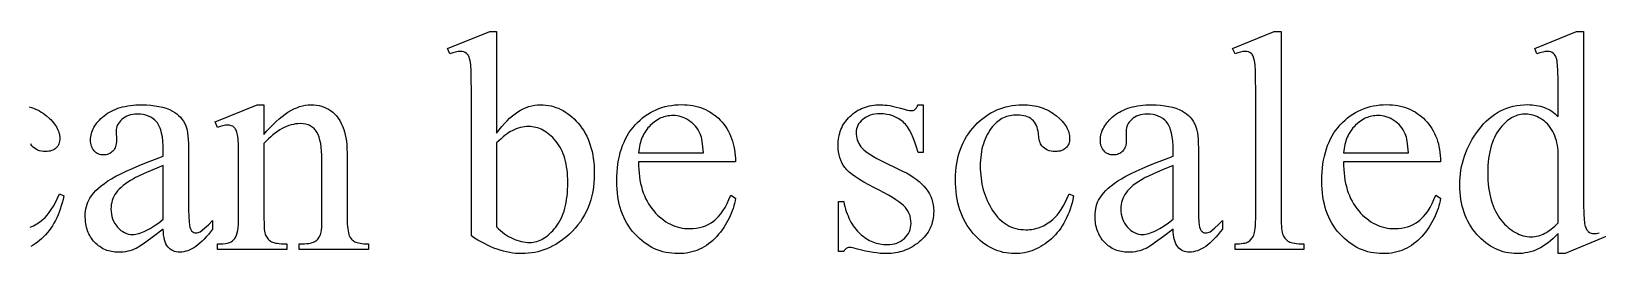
# Model space of a CAD drawing. Extents: x 6 to 600, y -207 to 349.
# Drawn here: x 296.5 to 390.8, y -113.3 to -99.9 of the extents above; entities that cross this region are included whole.
import ezdxf

# ---------------------------------------------------------------- set-up
doc = ezdxf.new("R2010")
doc.units = 0
doc.header["$MEASUREMENT"] = 0
doc.layers.add('TEXT', color=18, linetype='CONTINUOUS')

msp = doc.modelspace()

# ---------------------------------------------------------------- linework, layer by layer
at = {"layer": 'TEXT'}
for points in [[(324.488, -106.03), (324.642, -105.823), (324.798, -105.63), (324.955, -105.45), (325.114, -105.284), (325.274, -105.13), (325.435, -104.991), (325.598, -104.864), (325.763, -104.751), (325.929, -104.651), (326.097, -104.564), (326.266, -104.491), (326.436, -104.431), (326.608, -104.384), (326.782, -104.351), (326.957, -104.331), (327.134, -104.324), (327.295, -104.329), (327.454, -104.342), (327.61, -104.363), (327.763, -104.394), (327.914, -104.433), (328.062, -104.481), (328.208, -104.537), (328.351, -104.602), (328.491, -104.676), (328.629, -104.758), (328.764, -104.849), (328.897, -104.949), (329.027, -105.058), (329.155, -105.175), (329.279, -105.301), (329.402, -105.435), (329.519, -105.577), (329.629, -105.726), (329.731, -105.88), (329.825, -106.042), (329.912, -106.209), (329.992, -106.383), (330.063, -106.563), (330.128, -106.75), (330.184, -106.943), (330.234, -107.142), (330.275, -107.348), (330.309, -107.56), (330.336, -107.779), (330.355, -108.004), (330.366, -108.235), (330.37, -108.473), (330.364, -108.75), (330.346, -109.021), (330.317, -109.285), (330.276, -109.543), (330.224, -109.793), (330.16, -110.036), (330.084, -110.273), (329.996, -110.503), (329.897, -110.726), (329.786, -110.942), (329.664, -111.151), (329.53, -111.354), (329.384, -111.55), (329.226, -111.738), (329.057, -111.92), (328.876, -112.095), (328.715, -112.238), (328.551, -112.372), (328.385, -112.496), (328.217, -112.612), (328.047, -112.718), (327.874, -112.814), (327.699, -112.902), (327.521, -112.98), (327.341, -113.049), (327.159, -113.109), (326.975, -113.16), (326.788, -113.202), (326.599, -113.234), (326.408, -113.257), (326.215, -113.271), (326.019, -113.275), (325.834, -113.271), (325.648, -113.259), (325.462, -113.238), (325.275, -113.209), (325.088, -113.171), (324.899, -113.125), (324.71, -113.071), (324.521, -113.008), (324.33, -112.937), (324.138, -112.858), (323.946, -112.77), (323.752, -112.674), (323.557, -112.569), (323.362, -112.457), (323.165, -112.336), (322.967, -112.206), (322.967, -103.458), (322.963, -102.808), (322.95, -102.296), (322.928, -101.923), (322.914, -101.788), (322.898, -101.688), (322.859, -101.535), (322.835, -101.469), (322.81, -101.409), (322.781, -101.356), (322.75, -101.309), (322.717, -101.27), (322.682, -101.236), (322.603, -101.184), (322.516, -101.146), (322.419, -101.124), (322.313, -101.116), (322.176, -101.126), (322.022, -101.153), (321.853, -101.199), (321.668, -101.264), (321.539, -100.941), (324.074, -99.909), (324.488, -99.909)], [(371.723, -99.909), (371.723, -111.109), (371.73, -111.472), (371.739, -111.628), (371.752, -111.768), (371.768, -111.891), (371.788, -111.997), (371.811, -112.087), (371.838, -112.16), (371.869, -112.223), (371.904, -112.281), (371.942, -112.336), (371.984, -112.387), (372.031, -112.434), (372.081, -112.477), (372.135, -112.516), (372.193, -112.552), (372.259, -112.583), (372.339, -112.61), (372.431, -112.633), (372.536, -112.652), (372.655, -112.667), (372.786, -112.677), (373.087, -112.685), (373.087, -113.017), (368.948, -113.017), (368.948, -112.685), (369.216, -112.678), (369.332, -112.669), (369.437, -112.655), (369.53, -112.639), (369.612, -112.618), (369.682, -112.594), (369.741, -112.566), (369.793, -112.533), (369.841, -112.496), (369.887, -112.454), (369.93, -112.407), (369.97, -112.355), (370.007, -112.298), (370.041, -112.236), (370.073, -112.169), (370.101, -112.092), (370.125, -111.999), (370.146, -111.89), (370.163, -111.766), (370.176, -111.625), (370.185, -111.469), (370.193, -111.109), (370.193, -103.439), (370.189, -102.794), (370.177, -102.286), (370.156, -101.916), (370.143, -101.782), (370.128, -101.683), (370.091, -101.533), (370.044, -101.408), (370.017, -101.355), (369.987, -101.309), (369.955, -101.269), (369.921, -101.236), (369.844, -101.184), (369.758, -101.146), (369.662, -101.124), (369.557, -101.116), (369.429, -101.126), (369.285, -101.153), (369.124, -101.199), (368.948, -101.264), (368.791, -100.941), (371.308, -99.909)], [(304.42, -111.8), (303.831, -112.25), (303.362, -112.593), (303.174, -112.725), (303.015, -112.831), (302.887, -112.909), (302.789, -112.962), (302.663, -113.016), (302.536, -113.063), (302.406, -113.102), (302.275, -113.135), (302.141, -113.16), (302.006, -113.178), (301.868, -113.189), (301.728, -113.192), (301.62, -113.19), (301.514, -113.183), (301.411, -113.171), (301.31, -113.155), (301.211, -113.134), (301.115, -113.108), (301.021, -113.078), (300.93, -113.043), (300.841, -113.003), (300.754, -112.958), (300.67, -112.909), (300.589, -112.855), (300.509, -112.797), (300.432, -112.734), (300.358, -112.666), (300.286, -112.593), (300.217, -112.517), (300.153, -112.437), (300.093, -112.355), (300.038, -112.27), (299.987, -112.182), (299.94, -112.091), (299.898, -111.997), (299.861, -111.9), (299.827, -111.8), (299.799, -111.697), (299.774, -111.591), (299.754, -111.482), (299.739, -111.37), (299.728, -111.255), (299.719, -111.017), (299.723, -110.865), (299.736, -110.718), (299.758, -110.577), (299.788, -110.441), (299.827, -110.31), (299.874, -110.184), (299.931, -110.063), (299.995, -109.948), (300.099, -109.792), (300.219, -109.639), (300.357, -109.488), (300.513, -109.339), (300.686, -109.193), (300.876, -109.049), (301.084, -108.907), (301.309, -108.768), (301.562, -108.626), (301.854, -108.476), (302.185, -108.319), (302.555, -108.155), (302.963, -107.983), (303.41, -107.803), (303.896, -107.616), (304.42, -107.422), (304.42, -107.09), (304.414, -106.787), (304.395, -106.508), (304.364, -106.254), (304.32, -106.025), (304.264, -105.821), (304.231, -105.728), (304.195, -105.641), (304.155, -105.561), (304.113, -105.487), (304.068, -105.419), (304.019, -105.357), (303.913, -105.247), (303.796, -105.151), (303.667, -105.07), (303.527, -105.004), (303.376, -104.953), (303.213, -104.916), (303.039, -104.894), (302.853, -104.887), (302.712, -104.892), (302.578, -104.906), (302.451, -104.931), (302.332, -104.965), (302.221, -105.009), (302.117, -105.063), (302.02, -105.127), (301.931, -105.2), (301.849, -105.28), (301.778, -105.363), (301.718, -105.448), (301.669, -105.537), (301.63, -105.628), (301.603, -105.722), (301.586, -105.819), (301.581, -105.919), (301.599, -106.454), (301.596, -106.557), (301.586, -106.654), (301.569, -106.745), (301.545, -106.829), (301.515, -106.908), (301.478, -106.981), (301.434, -107.048), (301.383, -107.108), (301.326, -107.162), (301.266, -107.209), (301.201, -107.249), (301.133, -107.281), (301.06, -107.306), (300.983, -107.324), (300.901, -107.335), (300.816, -107.339), (300.732, -107.335), (300.653, -107.324), (300.578, -107.305), (300.506, -107.279), (300.438, -107.245), (300.374, -107.204), (300.314, -107.155), (300.258, -107.099), (300.207, -107.036), (300.163, -106.968), (300.126, -106.895), (300.096, -106.816), (300.072, -106.731), (300.055, -106.641), (300.045, -106.546), (300.041, -106.445), (300.045, -106.346), (300.054, -106.248), (300.07, -106.152), (300.092, -106.056), (300.121, -105.962), (300.156, -105.868), (300.197, -105.776), (300.244, -105.684), (300.298, -105.594), (300.358, -105.504), (300.425, -105.416), (300.498, -105.328), (300.577, -105.242), (300.663, -105.156), (300.754, -105.072), (300.853, -104.988), (300.957, -104.908), (301.066, -104.833), (301.18, -104.763), (301.299, -104.698), (301.424, -104.638), (301.553, -104.584), (301.688, -104.534), (301.828, -104.49), (301.972, -104.451), (302.122, -104.418), (302.277, -104.389), (302.438, -104.366), (302.603, -104.348), (302.773, -104.335), (302.949, -104.327), (303.13, -104.324), (303.404, -104.33), (303.667, -104.348), (303.916, -104.378), (304.153, -104.419), (304.377, -104.472), (304.588, -104.537), (304.787, -104.614), (304.973, -104.702), (305.105, -104.779), (305.227, -104.865), (305.341, -104.962), (305.446, -105.069), (305.541, -105.186), (305.628, -105.312), (305.706, -105.449), (305.775, -105.597), (305.814, -105.709), (305.848, -105.847), (305.876, -106.01), (305.9, -106.2), (305.918, -106.416), (305.931, -106.658), (305.939, -106.925), (305.941, -107.219), (305.941, -110.086), (305.944, -110.631), (305.953, -111.059), (305.967, -111.371), (305.987, -111.565), (306.014, -111.69), (306.048, -111.792), (306.09, -111.872), (306.114, -111.904), (306.139, -111.929), (306.194, -111.97), (306.253, -111.999), (306.317, -112.016), (306.384, -112.022), (306.455, -112.018), (306.522, -112.006), (306.584, -111.985), (306.642, -111.957), (306.761, -111.87), (306.925, -111.729), (307.134, -111.534), (307.388, -111.284), (307.388, -111.8), (307.26, -111.968), (307.132, -112.124), (307.005, -112.27), (306.878, -112.405), (306.752, -112.53), (306.627, -112.643), (306.503, -112.746), (306.379, -112.837), (306.256, -112.918), (306.134, -112.989), (306.012, -113.048), (305.892, -113.097), (305.772, -113.135), (305.652, -113.162), (305.534, -113.178), (305.416, -113.183), (305.306, -113.178), (305.201, -113.164), (305.103, -113.139), (305.01, -113.105), (304.923, -113.061), (304.842, -113.007), (304.766, -112.943), (304.697, -112.87), (304.634, -112.784), (304.579, -112.685), (304.533, -112.572), (304.494, -112.446), (304.463, -112.305), (304.441, -112.151), (304.427, -111.982)], [(310.477, -106.113), (310.662, -105.896), (310.845, -105.694), (311.028, -105.505), (311.21, -105.33), (311.391, -105.17), (311.57, -105.023), (311.749, -104.89), (311.926, -104.771), (312.102, -104.667), (312.278, -104.576), (312.452, -104.499), (312.625, -104.436), (312.797, -104.387), (312.968, -104.352), (313.138, -104.331), (313.307, -104.324), (313.476, -104.33), (313.64, -104.346), (313.798, -104.373), (313.95, -104.411), (314.095, -104.459), (314.235, -104.519), (314.368, -104.589), (314.496, -104.67), (314.617, -104.763), (314.732, -104.871), (314.841, -104.992), (314.943, -105.128), (315.039, -105.277), (315.128, -105.44), (315.212, -105.617), (315.289, -105.809), (315.336, -105.956), (315.377, -106.122), (315.412, -106.306), (315.441, -106.509), (315.463, -106.73), (315.479, -106.97), (315.488, -107.228), (315.491, -107.505), (315.491, -111.109), (315.499, -111.478), (315.509, -111.638), (315.524, -111.782), (315.542, -111.91), (315.564, -112.022), (315.59, -112.117), (315.62, -112.197), (315.648, -112.253), (315.679, -112.306), (315.714, -112.355), (315.753, -112.402), (315.796, -112.445), (315.842, -112.485), (315.893, -112.522), (315.948, -112.556), (316.01, -112.587), (316.084, -112.613), (316.171, -112.635), (316.269, -112.653), (316.379, -112.667), (316.502, -112.677), (316.782, -112.685), (316.782, -113.017), (312.606, -113.017), (312.606, -112.685), (312.781, -112.685), (312.923, -112.683), (313.054, -112.674), (313.174, -112.66), (313.282, -112.64), (313.38, -112.615), (313.466, -112.584), (313.542, -112.548), (313.606, -112.506), (313.663, -112.458), (313.715, -112.405), (313.762, -112.347), (313.806, -112.283), (313.844, -112.214), (313.878, -112.14), (313.908, -112.06), (313.933, -111.976), (313.95, -111.87), (313.961, -111.69), (313.968, -111.436), (313.97, -111.109), (313.97, -107.652), (313.966, -107.374), (313.952, -107.116), (313.928, -106.877), (313.895, -106.658), (313.853, -106.458), (313.802, -106.279), (313.741, -106.119), (313.671, -105.979), (313.632, -105.916), (313.589, -105.857), (313.544, -105.802), (313.495, -105.751), (313.443, -105.704), (313.388, -105.662), (313.33, -105.623), (313.269, -105.588), (313.204, -105.558), (313.136, -105.531), (313.065, -105.509), (312.991, -105.491), (312.832, -105.466), (312.661, -105.458), (312.524, -105.463), (312.387, -105.477), (312.25, -105.5), (312.113, -105.533), (311.977, -105.575), (311.84, -105.627), (311.703, -105.688), (311.567, -105.758), (311.43, -105.837), (311.294, -105.926), (311.157, -106.025), (311.021, -106.132), (310.885, -106.249), (310.749, -106.376), (310.613, -106.511), (310.477, -106.657), (310.477, -111.109), (310.483, -111.497), (310.502, -111.803), (310.516, -111.925), (310.534, -112.027), (310.554, -112.108), (310.578, -112.169), (310.612, -112.234), (310.649, -112.294), (310.688, -112.35), (310.731, -112.401), (310.777, -112.447), (310.826, -112.49), (310.878, -112.528), (310.933, -112.561), (310.997, -112.59), (311.075, -112.615), (311.168, -112.637), (311.275, -112.654), (311.397, -112.668), (311.534, -112.678), (311.85, -112.685), (311.85, -113.017), (307.674, -113.017), (307.674, -112.685), (307.859, -112.685), (308.013, -112.68), (308.155, -112.665), (308.284, -112.639), (308.399, -112.604), (308.501, -112.558), (308.591, -112.501), (308.667, -112.435), (308.73, -112.358), (308.783, -112.267), (308.829, -112.157), (308.867, -112.029), (308.899, -111.882), (308.924, -111.717), (308.941, -111.533), (308.952, -111.33), (308.956, -111.109), (308.956, -107.975), (308.951, -107.289), (308.938, -106.751), (308.917, -106.362), (308.903, -106.223), (308.886, -106.122), (308.847, -105.969), (308.799, -105.843), (308.771, -105.79), (308.741, -105.743), (308.709, -105.704), (308.674, -105.67), (308.637, -105.642), (308.597, -105.618), (308.507, -105.58), (308.406, -105.558), (308.292, -105.55), (308.156, -105.559), (308.008, -105.585), (307.848, -105.628), (307.674, -105.689), (307.536, -105.357), (310.08, -104.324), (310.477, -104.324)], [(333.034, -107.754), (333.036, -107.985), (333.046, -108.211), (333.063, -108.43), (333.087, -108.643), (333.119, -108.85), (333.158, -109.05), (333.204, -109.244), (333.257, -109.431), (333.318, -109.613), (333.386, -109.787), (333.461, -109.956), (333.544, -110.118), (333.633, -110.274), (333.73, -110.423), (333.835, -110.567), (333.946, -110.703), (334.063, -110.833), (334.182, -110.954), (334.303, -111.067), (334.427, -111.171), (334.554, -111.267), (334.683, -111.355), (334.815, -111.434), (334.949, -111.505), (335.085, -111.568), (335.225, -111.622), (335.366, -111.668), (335.511, -111.706), (335.657, -111.735), (335.807, -111.756), (335.958, -111.769), (336.113, -111.773), (336.317, -111.766), (336.514, -111.744), (336.704, -111.709), (336.888, -111.659), (337.065, -111.595), (337.235, -111.516), (337.399, -111.423), (337.555, -111.316), (337.631, -111.257), (337.705, -111.192), (337.849, -111.048), (337.987, -110.883), (338.119, -110.698), (338.244, -110.492), (338.363, -110.266), (338.476, -110.02), (338.583, -109.754), (338.869, -109.938), (338.842, -110.095), (338.809, -110.251), (338.77, -110.404), (338.726, -110.556), (338.676, -110.706), (338.62, -110.854), (338.558, -111), (338.491, -111.145), (338.418, -111.288), (338.339, -111.429), (338.254, -111.568), (338.164, -111.706), (338.068, -111.841), (337.966, -111.975), (337.858, -112.108), (337.744, -112.238), (337.626, -112.364), (337.504, -112.481), (337.379, -112.591), (337.249, -112.692), (337.116, -112.785), (336.98, -112.87), (336.84, -112.947), (336.696, -113.016), (336.548, -113.077), (336.397, -113.13), (336.242, -113.174), (336.083, -113.211), (335.921, -113.239), (335.755, -113.259), (335.585, -113.271), (335.412, -113.275), (335.224, -113.271), (335.039, -113.257), (334.857, -113.234), (334.679, -113.201), (334.504, -113.16), (334.333, -113.109), (334.165, -113.049), (334.001, -112.979), (333.839, -112.901), (333.682, -112.813), (333.528, -112.715), (333.377, -112.609), (333.229, -112.493), (333.086, -112.368), (332.945, -112.234), (332.808, -112.091), (332.677, -111.94), (332.554, -111.782), (332.44, -111.618), (332.334, -111.448), (332.237, -111.271), (332.148, -111.088), (332.067, -110.898), (331.996, -110.702), (331.932, -110.5), (331.877, -110.291), (331.831, -110.076), (331.792, -109.855), (331.763, -109.627), (331.742, -109.393), (331.729, -109.153), (331.725, -108.906), (331.729, -108.639), (331.742, -108.379), (331.764, -108.127), (331.794, -107.882), (331.833, -107.645), (331.881, -107.415), (331.937, -107.193), (332.002, -106.978), (332.076, -106.771), (332.159, -106.571), (332.25, -106.378), (332.35, -106.193), (332.458, -106.015), (332.575, -105.845), (332.701, -105.683), (332.836, -105.527), (332.977, -105.381), (333.122, -105.243), (333.272, -105.115), (333.426, -104.997), (333.585, -104.888), (333.748, -104.789), (333.916, -104.699), (334.088, -104.618), (334.265, -104.547), (334.446, -104.486), (334.631, -104.434), (334.821, -104.391), (335.015, -104.358), (335.214, -104.334), (335.417, -104.32), (335.624, -104.315), (335.8, -104.319), (335.971, -104.33), (336.139, -104.348), (336.302, -104.374), (336.462, -104.407), (336.617, -104.447), (336.769, -104.494), (336.917, -104.549), (337.061, -104.611), (337.201, -104.681), (337.336, -104.757), (337.468, -104.841), (337.596, -104.933), (337.72, -105.032), (337.84, -105.138), (337.956, -105.251), (338.067, -105.37), (338.17, -105.495), (338.266, -105.624), (338.356, -105.758), (338.438, -105.897), (338.512, -106.041), (338.58, -106.19), (338.641, -106.344), (338.694, -106.503), (338.741, -106.667), (338.78, -106.836), (338.812, -107.01), (338.837, -107.188), (338.855, -107.372), (338.865, -107.56), (338.869, -107.754)], [(350.171, -104.324), (350.171, -107.2), (349.866, -107.2), (349.776, -106.875), (349.679, -106.577), (349.576, -106.306), (349.466, -106.062), (349.351, -105.845), (349.291, -105.747), (349.229, -105.655), (349.166, -105.571), (349.102, -105.493), (349.035, -105.421), (348.968, -105.357), (348.826, -105.242), (348.675, -105.143), (348.514, -105.059), (348.344, -104.99), (348.165, -104.937), (347.976, -104.899), (347.778, -104.876), (347.571, -104.868), (347.414, -104.874), (347.264, -104.89), (347.122, -104.916), (346.988, -104.954), (346.862, -105.001), (346.743, -105.06), (346.632, -105.129), (346.529, -105.209), (346.436, -105.296), (346.356, -105.384), (346.288, -105.476), (346.232, -105.569), (346.189, -105.664), (346.158, -105.762), (346.139, -105.863), (346.133, -105.965), (346.138, -106.092), (346.151, -106.214), (346.174, -106.332), (346.207, -106.445), (346.248, -106.553), (346.299, -106.657), (346.359, -106.756), (346.428, -106.85), (346.509, -106.945), (346.608, -107.042), (346.725, -107.14), (346.861, -107.24), (347.016, -107.341), (347.188, -107.443), (347.38, -107.547), (347.589, -107.652), (348.935, -108.307), (349.162, -108.423), (349.374, -108.544), (349.571, -108.669), (349.754, -108.799), (349.922, -108.934), (350.076, -109.073), (350.215, -109.216), (350.339, -109.364), (350.448, -109.517), (350.543, -109.674), (350.624, -109.836), (350.69, -110.002), (350.741, -110.173), (350.777, -110.348), (350.799, -110.528), (350.807, -110.713), (350.803, -110.855), (350.793, -110.994), (350.776, -111.129), (350.752, -111.261), (350.722, -111.389), (350.684, -111.514), (350.64, -111.635), (350.589, -111.753), (350.531, -111.868), (350.466, -111.978), (350.395, -112.086), (350.317, -112.19), (350.232, -112.29), (350.14, -112.387), (350.041, -112.48), (349.935, -112.57), (349.826, -112.656), (349.714, -112.735), (349.602, -112.81), (349.487, -112.879), (349.371, -112.942), (349.253, -113), (349.134, -113.052), (349.012, -113.099), (348.89, -113.14), (348.766, -113.176), (348.64, -113.206), (348.512, -113.231), (348.383, -113.251), (348.252, -113.264), (348.12, -113.273), (347.986, -113.275), (347.789, -113.271), (347.585, -113.258), (347.374, -113.236), (347.156, -113.206), (346.931, -113.167), (346.7, -113.12), (346.461, -113.064), (346.216, -112.999), (346.071, -112.958), (345.939, -112.93), (345.822, -112.912), (345.718, -112.907), (345.667, -112.91), (345.618, -112.922), (345.572, -112.94), (345.529, -112.967), (345.489, -113), (345.452, -113.041), (345.418, -113.09), (345.386, -113.146), (345.082, -113.146), (345.082, -110.132), (345.386, -110.132), (345.42, -110.291), (345.458, -110.445), (345.5, -110.594), (345.545, -110.737), (345.593, -110.876), (345.646, -111.01), (345.702, -111.139), (345.762, -111.263), (345.825, -111.383), (345.893, -111.497), (345.963, -111.606), (346.038, -111.71), (346.116, -111.809), (346.198, -111.903), (346.283, -111.993), (346.373, -112.077), (346.464, -112.156), (346.557, -112.23), (346.652, -112.299), (346.748, -112.363), (346.845, -112.422), (346.943, -112.476), (347.043, -112.524), (347.145, -112.568), (347.247, -112.606), (347.351, -112.639), (347.457, -112.668), (347.563, -112.691), (347.672, -112.708), (347.781, -112.721), (347.892, -112.729), (348.004, -112.731), (348.16, -112.726), (348.308, -112.708), (348.448, -112.679), (348.582, -112.638), (348.707, -112.586), (348.826, -112.521), (348.937, -112.446), (349.041, -112.358), (349.135, -112.262), (349.217, -112.162), (349.286, -112.057), (349.342, -111.947), (349.386, -111.832), (349.417, -111.713), (349.436, -111.588), (349.442, -111.459), (349.435, -111.303), (349.414, -111.154), (349.379, -111.011), (349.331, -110.874), (349.268, -110.743), (349.191, -110.619), (349.1, -110.502), (348.995, -110.39), (348.87, -110.278), (348.716, -110.159), (348.535, -110.033), (348.326, -109.899), (348.089, -109.758), (347.824, -109.61), (347.532, -109.455), (347.211, -109.293), (346.892, -109.129), (346.601, -108.969), (346.339, -108.813), (346.105, -108.662), (345.901, -108.514), (345.725, -108.37), (345.578, -108.23), (345.515, -108.162), (345.46, -108.095), (345.363, -107.959), (345.279, -107.815), (345.207, -107.662), (345.149, -107.5), (345.104, -107.33), (345.071, -107.151), (345.052, -106.963), (345.045, -106.767), (345.048, -106.638), (345.056, -106.512), (345.07, -106.389), (345.09, -106.268), (345.115, -106.149), (345.146, -106.034), (345.182, -105.921), (345.224, -105.811), (345.271, -105.703), (345.324, -105.598), (345.383, -105.496), (345.447, -105.397), (345.517, -105.3), (345.592, -105.205), (345.673, -105.114), (345.76, -105.025), (345.851, -104.94), (345.945, -104.861), (346.042, -104.787), (346.143, -104.718), (346.247, -104.656), (346.354, -104.598), (346.465, -104.546), (346.579, -104.5), (346.696, -104.458), (346.816, -104.423), (346.94, -104.393), (347.067, -104.368), (347.197, -104.349), (347.331, -104.335), (347.468, -104.327), (347.608, -104.324), (347.736, -104.328), (347.87, -104.338), (348.011, -104.354), (348.159, -104.377), (348.313, -104.407), (348.474, -104.444), (348.815, -104.536), (349.031, -104.597), (349.207, -104.64), (349.344, -104.666), (349.442, -104.675), (349.512, -104.671), (349.574, -104.659), (349.627, -104.638), (349.673, -104.61), (349.716, -104.568), (349.763, -104.506), (349.813, -104.425), (349.866, -104.324)], [(359.232, -109.809), (359.187, -110.015), (359.137, -110.214), (359.081, -110.408), (359.021, -110.595), (358.955, -110.777), (358.884, -110.952), (358.808, -111.122), (358.727, -111.285), (358.641, -111.443), (358.55, -111.594), (358.454, -111.74), (358.352, -111.879), (358.246, -112.012), (358.134, -112.14), (358.017, -112.261), (357.895, -112.377), (357.77, -112.485), (357.643, -112.587), (357.515, -112.682), (357.384, -112.77), (357.253, -112.851), (357.119, -112.924), (356.984, -112.991), (356.847, -113.051), (356.708, -113.103), (356.568, -113.149), (356.426, -113.188), (356.283, -113.219), (356.138, -113.244), (355.991, -113.261), (355.842, -113.272), (355.692, -113.275), (355.514, -113.271), (355.339, -113.256), (355.166, -113.233), (354.996, -113.2), (354.83, -113.157), (354.666, -113.106), (354.505, -113.044), (354.346, -112.973), (354.191, -112.893), (354.039, -112.804), (353.889, -112.705), (353.743, -112.596), (353.599, -112.478), (353.458, -112.351), (353.32, -112.214), (353.185, -112.068), (353.055, -111.913), (352.934, -111.753), (352.822, -111.585), (352.717, -111.411), (352.621, -111.23), (352.533, -111.043), (352.454, -110.849), (352.383, -110.648), (352.32, -110.441), (352.266, -110.227), (352.22, -110.006), (352.182, -109.779), (352.153, -109.546), (352.132, -109.305), (352.12, -109.058), (352.116, -108.804), (352.12, -108.558), (352.134, -108.318), (352.157, -108.084), (352.19, -107.856), (352.231, -107.633), (352.282, -107.416), (352.342, -107.205), (352.412, -107), (352.49, -106.801), (352.578, -106.607), (352.675, -106.42), (352.782, -106.238), (352.898, -106.062), (353.023, -105.892), (353.157, -105.727), (353.3, -105.569), (353.45, -105.418), (353.604, -105.277), (353.761, -105.146), (353.922, -105.024), (354.087, -104.913), (354.255, -104.811), (354.427, -104.718), (354.603, -104.636), (354.783, -104.563), (354.966, -104.499), (355.153, -104.446), (355.344, -104.402), (355.538, -104.368), (355.737, -104.344), (355.938, -104.329), (356.144, -104.324), (356.298, -104.327), (356.448, -104.335), (356.595, -104.348), (356.739, -104.366), (356.879, -104.389), (357.015, -104.417), (357.148, -104.451), (357.278, -104.489), (357.404, -104.533), (357.527, -104.582), (357.646, -104.636), (357.762, -104.695), (357.874, -104.76), (357.983, -104.829), (358.088, -104.904), (358.19, -104.983), (358.378, -105.149), (358.463, -105.232), (358.541, -105.316), (358.613, -105.4), (358.679, -105.485), (358.739, -105.57), (358.792, -105.655), (358.839, -105.741), (358.88, -105.827), (358.914, -105.914), (358.942, -106.001), (358.964, -106.088), (358.98, -106.176), (358.989, -106.264), (358.992, -106.352), (358.989, -106.438), (358.978, -106.519), (358.961, -106.596), (358.936, -106.669), (358.904, -106.738), (358.865, -106.803), (358.82, -106.863), (358.767, -106.919), (358.707, -106.97), (358.642, -107.014), (358.572, -107.051), (358.496, -107.082), (358.414, -107.106), (358.327, -107.122), (358.234, -107.133), (358.135, -107.136), (358.003, -107.13), (357.88, -107.114), (357.765, -107.087), (357.658, -107.048), (357.56, -106.999), (357.47, -106.939), (357.388, -106.868), (357.315, -106.786), (357.277, -106.732), (357.243, -106.667), (357.212, -106.591), (357.185, -106.505), (357.16, -106.407), (357.139, -106.298), (357.107, -106.048), (357.09, -105.916), (357.065, -105.792), (357.031, -105.677), (356.989, -105.569), (356.938, -105.469), (356.878, -105.378), (356.81, -105.294), (356.734, -105.219), (356.649, -105.154), (356.557, -105.098), (356.457, -105.05), (356.349, -105.011), (356.233, -104.981), (356.11, -104.959), (355.979, -104.946), (355.84, -104.942), (355.726, -104.945), (355.615, -104.953), (355.507, -104.966), (355.401, -104.985), (355.299, -105.009), (355.199, -105.038), (355.102, -105.073), (355.008, -105.113), (354.916, -105.158), (354.828, -105.208), (354.742, -105.264), (354.659, -105.326), (354.579, -105.392), (354.502, -105.464), (354.427, -105.542), (354.356, -105.624), (354.265, -105.739), (354.181, -105.859), (354.102, -105.983), (354.029, -106.112), (353.962, -106.245), (353.901, -106.383), (353.845, -106.526), (353.796, -106.673), (353.752, -106.824), (353.714, -106.98), (353.682, -107.141), (353.656, -107.306), (353.635, -107.476), (353.621, -107.65), (353.612, -107.828), (353.609, -108.012), (353.612, -108.199), (353.621, -108.384), (353.635, -108.566), (353.655, -108.745), (353.681, -108.922), (353.713, -109.096), (353.751, -109.267), (353.794, -109.435), (353.844, -109.6), (353.899, -109.763), (353.96, -109.923), (354.026, -110.08), (354.099, -110.234), (354.177, -110.386), (354.261, -110.534), (354.351, -110.68), (354.446, -110.82), (354.545, -110.952), (354.648, -111.074), (354.755, -111.187), (354.866, -111.29), (354.981, -111.385), (355.1, -111.471), (355.223, -111.548), (355.351, -111.616), (355.482, -111.675), (355.618, -111.724), (355.757, -111.765), (355.901, -111.797), (356.048, -111.819), (356.2, -111.833), (356.356, -111.837), (356.468, -111.835), (356.579, -111.828), (356.688, -111.816), (356.796, -111.799), (356.903, -111.777), (357.008, -111.75), (357.111, -111.719), (357.213, -111.683), (357.314, -111.642), (357.413, -111.596), (357.511, -111.545), (357.607, -111.49), (357.702, -111.43), (357.796, -111.364), (357.978, -111.22), (358.105, -111.103), (358.23, -110.964), (358.355, -110.804), (358.479, -110.623), (358.601, -110.42), (358.723, -110.195), (358.845, -109.948), (358.965, -109.68)], [(365.224, -111.8), (364.635, -112.25), (364.166, -112.593), (363.977, -112.725), (363.819, -112.831), (363.69, -112.909), (363.592, -112.962), (363.467, -113.016), (363.339, -113.063), (363.21, -113.102), (363.078, -113.135), (362.945, -113.16), (362.809, -113.178), (362.672, -113.189), (362.532, -113.192), (362.424, -113.19), (362.318, -113.183), (362.215, -113.171), (362.114, -113.155), (362.015, -113.134), (361.919, -113.108), (361.825, -113.078), (361.734, -113.043), (361.645, -113.003), (361.558, -112.958), (361.474, -112.909), (361.392, -112.855), (361.313, -112.797), (361.236, -112.734), (361.162, -112.666), (361.09, -112.593), (361.021, -112.517), (360.957, -112.437), (360.897, -112.355), (360.842, -112.27), (360.791, -112.182), (360.744, -112.091), (360.702, -111.997), (360.664, -111.9), (360.631, -111.8), (360.602, -111.697), (360.578, -111.591), (360.558, -111.482), (360.543, -111.37), (360.532, -111.255), (360.523, -111.017), (360.527, -110.865), (360.54, -110.718), (360.562, -110.577), (360.592, -110.441), (360.631, -110.31), (360.678, -110.184), (360.734, -110.063), (360.799, -109.948), (360.902, -109.792), (361.023, -109.639), (361.161, -109.488), (361.317, -109.339), (361.49, -109.193), (361.68, -109.049), (361.888, -108.907), (362.113, -108.768), (362.366, -108.626), (362.658, -108.476), (362.989, -108.319), (363.358, -108.155), (363.767, -107.983), (364.214, -107.803), (364.699, -107.616), (365.224, -107.422), (365.224, -107.09), (365.218, -106.787), (365.199, -106.508), (365.168, -106.254), (365.124, -106.025), (365.067, -105.821), (365.034, -105.728), (364.998, -105.641), (364.959, -105.561), (364.917, -105.487), (364.872, -105.419), (364.823, -105.357), (364.717, -105.247), (364.6, -105.151), (364.471, -105.07), (364.331, -105.004), (364.18, -104.953), (364.017, -104.916), (363.842, -104.894), (363.657, -104.887), (363.515, -104.892), (363.381, -104.906), (363.255, -104.931), (363.136, -104.965), (363.025, -105.009), (362.921, -105.063), (362.824, -105.127), (362.735, -105.2), (362.653, -105.28), (362.582, -105.363), (362.522, -105.448), (362.472, -105.537), (362.434, -105.628), (362.407, -105.722), (362.39, -105.819), (362.385, -105.919), (362.403, -106.454), (362.4, -106.557), (362.39, -106.654), (362.373, -106.745), (362.349, -106.829), (362.319, -106.908), (362.281, -106.981), (362.237, -107.048), (362.187, -107.108), (362.13, -107.162), (362.07, -107.209), (362.005, -107.249), (361.937, -107.281), (361.864, -107.306), (361.786, -107.324), (361.705, -107.335), (361.62, -107.339), (361.536, -107.335), (361.457, -107.324), (361.381, -107.305), (361.31, -107.279), (361.242, -107.245), (361.178, -107.204), (361.118, -107.155), (361.062, -107.099), (361.011, -107.036), (360.967, -106.968), (360.93, -106.895), (360.899, -106.816), (360.876, -106.731), (360.859, -106.641), (360.849, -106.546), (360.845, -106.445), (360.848, -106.346), (360.858, -106.248), (360.874, -106.152), (360.896, -106.056), (360.925, -105.962), (360.959, -105.868), (361.001, -105.776), (361.048, -105.684), (361.102, -105.594), (361.162, -105.504), (361.229, -105.416), (361.302, -105.328), (361.381, -105.242), (361.466, -105.156), (361.558, -105.072), (361.657, -104.988), (361.76, -104.908), (361.87, -104.833), (361.984, -104.763), (362.103, -104.698), (362.227, -104.638), (362.357, -104.584), (362.492, -104.534), (362.631, -104.49), (362.776, -104.451), (362.926, -104.418), (363.081, -104.389), (363.241, -104.366), (363.407, -104.348), (363.577, -104.335), (363.753, -104.327), (363.933, -104.324), (364.208, -104.33), (364.47, -104.348), (364.72, -104.378), (364.957, -104.419), (365.181, -104.472), (365.392, -104.537), (365.591, -104.614), (365.777, -104.702), (365.909, -104.779), (366.031, -104.865), (366.145, -104.962), (366.25, -105.069), (366.345, -105.186), (366.432, -105.312), (366.51, -105.449), (366.579, -105.597), (366.618, -105.709), (366.652, -105.847), (366.68, -106.01), (366.704, -106.2), (366.722, -106.416), (366.735, -106.658), (366.742, -106.925), (366.745, -107.219), (366.745, -110.086), (366.748, -110.631), (366.757, -111.059), (366.771, -111.371), (366.791, -111.565), (366.818, -111.69), (366.852, -111.792), (366.894, -111.872), (366.918, -111.904), (366.943, -111.929), (366.998, -111.97), (367.057, -111.999), (367.12, -112.016), (367.187, -112.022), (367.259, -112.018), (367.326, -112.006), (367.388, -111.985), (367.446, -111.957), (367.565, -111.87), (367.729, -111.729), (367.938, -111.534), (368.192, -111.284), (368.192, -111.8), (368.064, -111.968), (367.936, -112.124), (367.808, -112.27), (367.682, -112.405), (367.556, -112.53), (367.431, -112.643), (367.307, -112.746), (367.183, -112.837), (367.06, -112.918), (366.938, -112.989), (366.816, -113.048), (366.695, -113.097), (366.575, -113.135), (366.456, -113.162), (366.337, -113.178), (366.22, -113.183), (366.11, -113.178), (366.005, -113.164), (365.907, -113.139), (365.814, -113.105), (365.727, -113.061), (365.646, -113.007), (365.57, -112.943), (365.501, -112.87), (365.438, -112.784), (365.383, -112.685), (365.336, -112.572), (365.298, -112.446), (365.267, -112.305), (365.245, -112.151), (365.23, -111.982)], [(375.484, -107.754), (375.486, -107.985), (375.496, -108.211), (375.513, -108.43), (375.538, -108.643), (375.569, -108.85), (375.608, -109.05), (375.654, -109.244), (375.708, -109.431), (375.768, -109.613), (375.836, -109.787), (375.911, -109.956), (375.994, -110.118), (376.084, -110.274), (376.181, -110.423), (376.285, -110.567), (376.397, -110.703), (376.513, -110.833), (376.632, -110.954), (376.754, -111.067), (376.878, -111.171), (377.004, -111.267), (377.133, -111.355), (377.265, -111.434), (377.399, -111.505), (377.536, -111.568), (377.675, -111.622), (377.817, -111.668), (377.961, -111.706), (378.108, -111.735), (378.257, -111.756), (378.409, -111.769), (378.563, -111.773), (378.767, -111.766), (378.964, -111.744), (379.155, -111.709), (379.338, -111.659), (379.515, -111.595), (379.685, -111.516), (379.849, -111.423), (380.006, -111.316), (380.081, -111.257), (380.156, -111.192), (380.3, -111.048), (380.437, -110.883), (380.569, -110.698), (380.694, -110.492), (380.814, -110.266), (380.927, -110.02), (381.033, -109.754), (381.319, -109.938), (381.292, -110.095), (381.259, -110.251), (381.221, -110.404), (381.176, -110.556), (381.126, -110.706), (381.07, -110.854), (381.009, -111), (380.941, -111.145), (380.868, -111.288), (380.789, -111.429), (380.704, -111.568), (380.614, -111.706), (380.518, -111.841), (380.416, -111.975), (380.308, -112.108), (380.195, -112.238), (380.076, -112.364), (379.954, -112.481), (379.829, -112.591), (379.7, -112.692), (379.567, -112.785), (379.43, -112.87), (379.29, -112.947), (379.146, -113.016), (378.998, -113.077), (378.847, -113.13), (378.692, -113.174), (378.533, -113.211), (378.371, -113.239), (378.205, -113.259), (378.036, -113.271), (377.862, -113.275), (377.674, -113.271), (377.489, -113.257), (377.307, -113.234), (377.129, -113.201), (376.954, -113.16), (376.783, -113.109), (376.615, -113.049), (376.451, -112.979), (376.29, -112.901), (376.132, -112.813), (375.978, -112.715), (375.827, -112.609), (375.68, -112.493), (375.536, -112.368), (375.395, -112.234), (375.258, -112.091), (375.127, -111.94), (375.004, -111.782), (374.89, -111.618), (374.784, -111.448), (374.687, -111.271), (374.598, -111.088), (374.518, -110.898), (374.446, -110.702), (374.382, -110.5), (374.327, -110.291), (374.281, -110.076), (374.243, -109.855), (374.213, -109.627), (374.192, -109.393), (374.179, -109.153), (374.175, -108.906), (374.179, -108.639), (374.192, -108.379), (374.214, -108.127), (374.244, -107.882), (374.283, -107.645), (374.331, -107.415), (374.388, -107.193), (374.453, -106.978), (374.526, -106.771), (374.609, -106.571), (374.7, -106.378), (374.8, -106.193), (374.908, -106.015), (375.025, -105.845), (375.151, -105.683), (375.286, -105.527), (375.427, -105.381), (375.572, -105.243), (375.722, -105.115), (375.877, -104.997), (376.035, -104.888), (376.199, -104.789), (376.366, -104.699), (376.538, -104.618), (376.715, -104.547), (376.896, -104.486), (377.081, -104.434), (377.271, -104.391), (377.465, -104.358), (377.664, -104.334), (377.867, -104.32), (378.074, -104.315), (378.25, -104.319), (378.421, -104.33), (378.589, -104.348), (378.752, -104.374), (378.912, -104.407), (379.068, -104.447), (379.219, -104.494), (379.367, -104.549), (379.511, -104.611), (379.651, -104.681), (379.787, -104.757), (379.919, -104.841), (380.046, -104.933), (380.17, -105.032), (380.29, -105.138), (380.407, -105.251), (380.517, -105.37), (380.62, -105.495), (380.717, -105.624), (380.806, -105.758), (380.888, -105.897), (380.963, -106.041), (381.03, -106.19), (381.091, -106.344), (381.144, -106.503), (381.191, -106.667), (381.23, -106.836), (381.262, -107.01), (381.287, -107.188), (381.305, -107.372), (381.316, -107.56), (381.319, -107.754)], [(333.034, -107.219), (336.942, -107.219), (336.913, -106.843), (336.893, -106.678), (336.871, -106.528), (336.845, -106.392), (336.816, -106.272), (336.784, -106.166), (336.749, -106.076), (336.688, -105.95), (336.619, -105.832), (336.544, -105.72), (336.462, -105.615), (336.372, -105.517), (336.276, -105.426), (336.172, -105.342), (336.062, -105.265), (335.947, -105.196), (335.831, -105.136), (335.714, -105.085), (335.595, -105.043), (335.475, -105.011), (335.354, -104.988), (335.232, -104.974), (335.108, -104.97), (335.013, -104.972), (334.919, -104.979), (334.827, -104.991), (334.735, -105.007), (334.645, -105.028), (334.557, -105.053), (334.469, -105.083), (334.383, -105.118), (334.298, -105.158), (334.214, -105.202), (334.051, -105.304), (333.892, -105.425), (333.739, -105.564), (333.665, -105.64), (333.596, -105.72), (333.53, -105.804), (333.468, -105.891), (333.411, -105.981), (333.357, -106.076), (333.307, -106.174), (333.261, -106.275), (333.219, -106.38), (333.18, -106.489), (333.146, -106.602), (333.116, -106.718), (333.067, -106.961)], [(375.484, -107.219), (379.393, -107.219), (379.363, -106.843), (379.344, -106.678), (379.321, -106.528), (379.295, -106.392), (379.266, -106.272), (379.234, -106.166), (379.199, -106.076), (379.138, -105.95), (379.07, -105.832), (378.994, -105.72), (378.912, -105.615), (378.823, -105.517), (378.726, -105.426), (378.623, -105.342), (378.512, -105.265), (378.397, -105.196), (378.281, -105.136), (378.164, -105.085), (378.045, -105.043), (377.926, -105.011), (377.804, -104.988), (377.682, -104.974), (377.558, -104.97), (377.463, -104.972), (377.369, -104.979), (377.277, -104.991), (377.186, -105.007), (377.096, -105.028), (377.007, -105.053), (376.919, -105.083), (376.833, -105.118), (376.748, -105.158), (376.665, -105.202), (376.501, -105.304), (376.343, -105.425), (376.189, -105.564), (376.116, -105.64), (376.046, -105.72), (375.98, -105.804), (375.919, -105.891), (375.861, -105.981), (375.807, -106.076), (375.757, -106.174), (375.711, -106.275), (375.669, -106.38), (375.631, -106.489), (375.596, -106.602), (375.566, -106.718), (375.517, -106.961)], [(388.408, -111.422), (388.408, -107.071), (388.391, -106.916), (388.367, -106.765), (388.335, -106.617), (388.297, -106.472), (388.252, -106.331), (388.201, -106.193), (388.142, -106.059), (388.076, -105.928), (388.004, -105.803), (387.927, -105.686), (387.843, -105.577), (387.755, -105.476), (387.66, -105.382), (387.56, -105.297), (387.455, -105.219), (387.343, -105.149), (387.23, -105.088), (387.117, -105.034), (387.004, -104.989), (386.893, -104.952), (386.782, -104.924), (386.672, -104.903), (386.562, -104.891), (386.454, -104.887), (386.353, -104.89), (386.254, -104.898), (386.156, -104.912), (386.059, -104.932), (385.964, -104.958), (385.87, -104.989), (385.777, -105.026), (385.686, -105.069), (385.597, -105.117), (385.508, -105.171), (385.421, -105.231), (385.335, -105.296), (385.251, -105.367), (385.168, -105.444), (385.087, -105.527), (385.006, -105.615), (384.905, -105.738), (384.81, -105.868), (384.721, -106.006), (384.639, -106.15), (384.564, -106.301), (384.495, -106.458), (384.433, -106.623), (384.377, -106.795), (384.328, -106.973), (384.286, -107.159), (384.25, -107.351), (384.22, -107.551), (384.197, -107.757), (384.181, -107.97), (384.171, -108.19), (384.168, -108.417), (384.171, -108.647), (384.18, -108.869), (384.196, -109.085), (384.218, -109.294), (384.247, -109.496), (384.282, -109.691), (384.323, -109.88), (384.37, -110.062), (384.424, -110.237), (384.484, -110.405), (384.551, -110.566), (384.624, -110.72), (384.703, -110.868), (384.789, -111.009), (384.881, -111.143), (384.979, -111.27), (385.081, -111.39), (385.184, -111.503), (385.289, -111.607), (385.396, -111.704), (385.504, -111.793), (385.613, -111.874), (385.724, -111.948), (385.836, -112.014), (385.95, -112.072), (386.065, -112.122), (386.181, -112.165), (386.299, -112.199), (386.419, -112.226), (386.54, -112.246), (386.662, -112.257), (386.786, -112.261), (386.89, -112.258), (386.994, -112.248), (387.098, -112.232), (387.202, -112.209), (387.304, -112.179), (387.407, -112.143), (387.509, -112.101), (387.611, -112.052), (387.712, -111.996), (387.813, -111.934), (387.913, -111.865), (388.013, -111.789), (388.112, -111.708), (388.211, -111.619), (388.31, -111.524)], [(324.488, -106.62), (324.488, -111.671), (324.606, -111.783), (324.725, -111.888), (324.846, -111.985), (324.967, -112.076), (325.089, -112.159), (325.212, -112.236), (325.336, -112.305), (325.461, -112.367), (325.587, -112.422), (325.714, -112.47), (325.841, -112.511), (325.969, -112.544), (326.098, -112.569), (326.227, -112.588), (326.358, -112.599), (326.489, -112.602), (326.593, -112.599), (326.697, -112.588), (326.799, -112.57), (326.901, -112.545), (327.002, -112.512), (327.102, -112.473), (327.201, -112.426), (327.299, -112.372), (327.396, -112.311), (327.492, -112.242), (327.588, -112.167), (327.682, -112.084), (327.776, -111.994), (327.869, -111.897), (327.96, -111.792), (328.051, -111.681), (328.139, -111.562), (328.221, -111.437), (328.297, -111.305), (328.368, -111.167), (328.433, -111.023), (328.492, -110.871), (328.546, -110.713), (328.594, -110.549), (328.636, -110.378), (328.673, -110.201), (328.704, -110.017), (328.73, -109.826), (328.749, -109.629), (328.764, -109.425), (328.772, -109.215), (328.775, -108.998), (328.772, -108.798), (328.764, -108.604), (328.749, -108.416), (328.73, -108.234), (328.704, -108.057), (328.673, -107.887), (328.636, -107.722), (328.594, -107.563), (328.546, -107.411), (328.492, -107.264), (328.433, -107.122), (328.368, -106.987), (328.297, -106.858), (328.221, -106.734), (328.139, -106.616), (328.051, -106.505), (327.96, -106.399), (327.867, -106.3), (327.773, -106.208), (327.677, -106.123), (327.58, -106.045), (327.481, -105.974), (327.38, -105.909), (327.278, -105.851), (327.174, -105.8), (327.069, -105.756), (326.963, -105.718), (326.854, -105.688), (326.745, -105.664), (326.633, -105.647), (326.52, -105.637), (326.406, -105.633), (326.284, -105.637), (326.162, -105.649), (326.039, -105.668), (325.917, -105.696), (325.795, -105.731), (325.673, -105.773), (325.551, -105.824), (325.429, -105.882), (325.333, -105.934), (325.232, -105.998), (325.124, -106.072), (325.009, -106.159), (324.889, -106.257), (324.761, -106.366)], [(304.42, -111.201), (304.42, -107.984), (303.786, -108.24), (303.275, -108.456), (302.887, -108.632), (302.739, -108.705), (302.623, -108.768), (302.447, -108.87), (302.284, -108.973), (302.135, -109.077), (301.998, -109.182), (301.874, -109.289), (301.764, -109.397), (301.666, -109.506), (301.581, -109.616), (301.507, -109.728), (301.444, -109.842), (301.39, -109.959), (301.346, -110.079), (301.312, -110.201), (301.287, -110.326), (301.272, -110.454), (301.268, -110.584), (301.274, -110.746), (301.292, -110.901), (301.323, -111.05), (301.367, -111.191), (301.422, -111.325), (301.49, -111.452), (301.571, -111.572), (301.664, -111.685), (301.765, -111.788), (301.87, -111.877), (301.978, -111.952), (302.09, -112.014), (302.206, -112.061), (302.326, -112.096), (302.449, -112.116), (302.577, -112.123), (302.666, -112.119), (302.759, -112.109), (302.855, -112.091), (302.954, -112.065), (303.058, -112.033), (303.164, -111.993), (303.274, -111.947), (303.388, -111.893), (303.625, -111.763), (303.876, -111.605), (304.141, -111.417)], [(365.224, -111.201), (365.224, -107.984), (364.59, -108.24), (364.079, -108.456), (363.691, -108.632), (363.543, -108.705), (363.426, -108.768), (363.251, -108.87), (363.088, -108.973), (362.939, -109.077), (362.802, -109.182), (362.678, -109.289), (362.567, -109.397), (362.47, -109.506), (362.385, -109.616), (362.311, -109.728), (362.248, -109.842), (362.194, -109.959), (362.15, -110.079), (362.115, -110.201), (362.091, -110.326), (362.076, -110.454), (362.071, -110.584), (362.078, -110.746), (362.096, -110.901), (362.127, -111.05), (362.17, -111.191), (362.226, -111.325), (362.294, -111.452), (362.375, -111.572), (362.468, -111.685), (362.569, -111.788), (362.673, -111.877), (362.782, -111.952), (362.894, -112.014), (363.01, -112.061), (363.13, -112.096), (363.253, -112.116), (363.38, -112.123), (363.47, -112.119), (363.562, -112.109), (363.659, -112.091), (363.758, -112.065), (363.861, -112.033), (363.968, -111.993), (364.078, -111.947), (364.192, -111.893), (364.429, -111.763), (364.68, -111.605), (364.945, -111.417)]]:
    msp.add_lwpolyline(points, close=True, dxfattribs=at)
for points in [[(391.339, -112.234), (388.832, -113.275), (388.408, -113.275), (388.408, -112.068), (388.254, -112.223), (388.101, -112.368), (387.949, -112.501), (387.797, -112.622), (387.647, -112.732), (387.497, -112.831), (387.348, -112.918), (387.2, -112.994), (387.051, -113.06), (386.9, -113.117), (386.745, -113.166), (386.587, -113.205), (386.427, -113.236), (386.264, -113.258), (386.097, -113.271), (385.928, -113.275), (385.757, -113.271), (385.588, -113.257), (385.422, -113.235), (385.259, -113.203), (385.098, -113.162), (384.94, -113.113), (384.785, -113.054), (384.633, -112.986), (384.484, -112.909), (384.337, -112.823), (384.193, -112.729), (384.051, -112.625), (383.913, -112.512), (383.777, -112.39), (383.644, -112.259), (383.513, -112.118), (383.388, -111.971), (383.271, -111.819), (383.162, -111.661), (383.061, -111.499), (382.969, -111.331), (382.884, -111.158), (382.807, -110.98), (382.739, -110.797), (382.678, -110.608), (382.626, -110.415), (382.581, -110.216), (382.545, -110.012), (382.517, -109.803), (382.497, -109.589), (382.485, -109.37), (382.481, -109.146), (382.485, -108.92), (382.499, -108.696), (382.521, -108.475), (382.552, -108.257), (382.592, -108.041), (382.641, -107.827), (382.699, -107.616), (382.766, -107.407), (382.842, -107.2), (382.927, -106.996), (383.021, -106.795), (383.124, -106.595), (383.235, -106.398), (383.356, -106.204), (383.485, -106.012), (383.624, -105.822), (383.769, -105.64), (383.92, -105.469), (384.075, -105.31), (384.236, -105.163), (384.402, -105.028), (384.573, -104.904), (384.749, -104.792), (384.93, -104.692), (385.117, -104.604), (385.308, -104.527), (385.505, -104.462), (385.706, -104.409), (385.913, -104.368), (386.125, -104.339), (386.342, -104.321), (386.564, -104.315), (386.702, -104.318), (386.837, -104.326), (386.969, -104.34), (387.098, -104.36), (387.224, -104.384), (387.346, -104.415), (387.466, -104.451), (387.583, -104.493), (387.697, -104.54), (387.807, -104.592), (387.915, -104.651), (388.02, -104.714), (388.121, -104.784), (388.22, -104.859), (388.315, -104.939), (388.408, -105.025), (388.408, -103.467), (388.404, -102.813), (388.391, -102.299), (388.369, -101.924), (388.355, -101.788), (388.339, -101.688), (388.299, -101.535), (388.276, -101.469), (388.25, -101.409), (388.222, -101.356), (388.191, -101.309), (388.158, -101.27), (388.122, -101.236), (388.044, -101.184), (387.956, -101.146), (387.86, -101.124), (387.754, -101.116), (387.624, -101.126), (387.475, -101.153), (387.306, -101.199), (387.117, -101.264), (386.998, -100.941), (389.514, -99.909), (389.929, -99.909), (389.929, -109.671), (389.933, -110.341), (389.946, -110.866), (389.968, -111.246), (389.982, -111.382), (389.998, -111.482), (390.038, -111.634), (390.062, -111.7), (390.088, -111.76), (390.117, -111.814), (390.149, -111.862), (390.183, -111.903), (390.219, -111.939), (390.299, -111.995), (390.384, -112.035), (390.476, -112.06), (390.574, -112.068), (390.709, -112.058), (390.865, -112.029)], [(296.344, -104.451), (296.474, -104.489), (296.6, -104.533), (296.723, -104.582), (296.842, -104.636), (296.958, -104.695), (297.07, -104.76), (297.179, -104.829), (297.285, -104.904), (297.387, -104.983), (297.575, -105.149), (297.659, -105.232), (297.737, -105.316), (297.81, -105.4), (297.875, -105.485), (297.935, -105.57), (297.988, -105.655), (298.035, -105.741), (298.076, -105.827), (298.11, -105.914), (298.138, -106.001), (298.16, -106.088), (298.176, -106.176), (298.185, -106.264), (298.189, -106.352), (298.185, -106.438), (298.174, -106.519), (298.157, -106.596), (298.132, -106.669), (298.1, -106.738), (298.062, -106.803), (298.016, -106.863), (297.963, -106.919), (297.903, -106.97), (297.839, -107.014), (297.768, -107.051), (297.692, -107.082), (297.61, -107.106), (297.523, -107.122), (297.43, -107.133), (297.331, -107.136), (297.2, -107.13), (297.076, -107.114), (296.961, -107.087), (296.854, -107.048), (296.756, -106.999), (296.666, -106.939), (296.584, -106.868), (296.511, -106.786), (296.473, -106.732), (296.439, -106.667)], [(296.409, -111.683), (296.51, -111.642), (296.609, -111.596), (296.707, -111.545), (296.804, -111.49), (296.898, -111.43), (296.992, -111.364), (297.175, -111.22), (297.301, -111.103), (297.426, -110.964), (297.551, -110.804), (297.675, -110.623), (297.798, -110.42), (297.92, -110.195), (298.041, -109.948), (298.161, -109.68), (298.428, -109.809), (298.383, -110.015), (298.333, -110.214), (298.277, -110.408), (298.217, -110.595), (298.151, -110.777), (298.08, -110.952), (298.005, -111.122), (297.924, -111.285), (297.837, -111.443), (297.746, -111.594), (297.65, -111.74), (297.549, -111.879), (297.442, -112.012), (297.33, -112.14), (297.214, -112.261), (297.092, -112.377), (296.966, -112.485), (296.839, -112.587), (296.711, -112.682), (296.581, -112.77), (296.449, -112.851)]]:
    msp.add_lwpolyline(points, dxfattribs=at)

doc.saveas('drawing.dxf')
